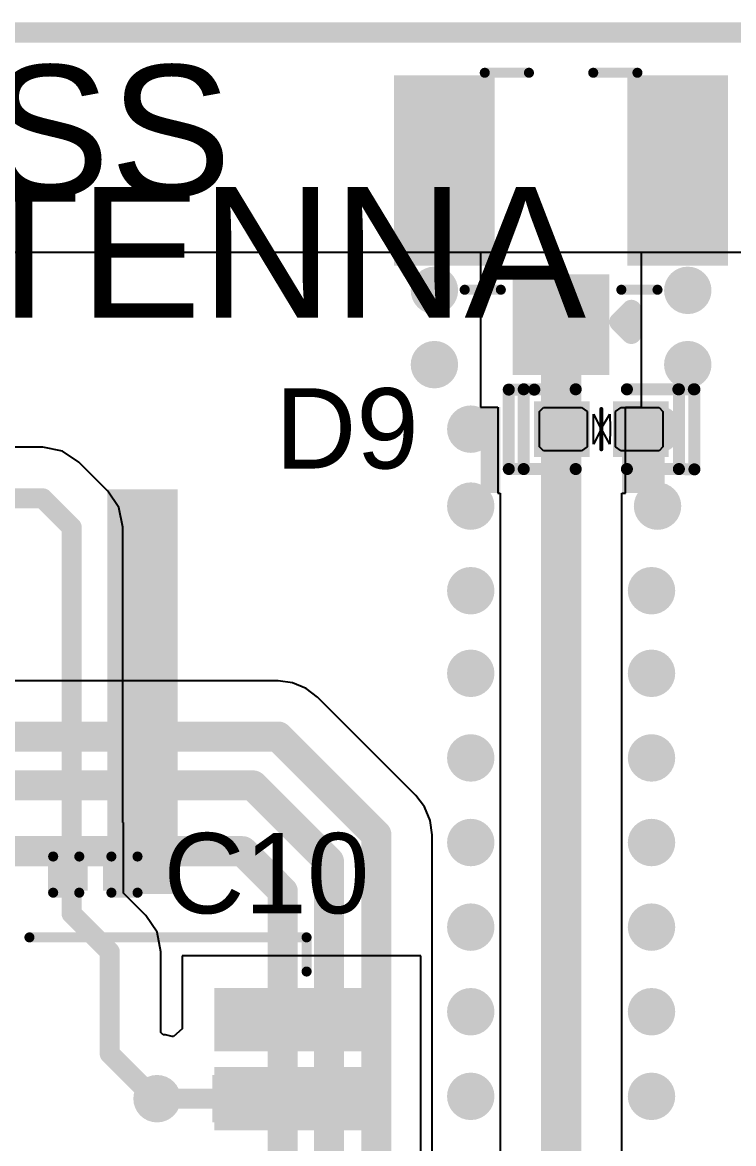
# Model space of a CAD drawing. Header units: millimetres. Extents: x 0 to 214, y 0 to 214.
# Drawn here: x 2.75 to 3.104, y 4.219 to 4.777 of the extents above; entities that cross this region are included whole.
import ezdxf

# ---------------------------------------------------------------- set-up
doc = ezdxf.new("R2010")
doc.units = ezdxf.units.MM
doc.header["$MEASUREMENT"] = 0
for name, color, linetype in [('BottomLayer', 5, 'Continuous'), ('Mechanical2', 216, 'Continuous'), ('TopLayer', 1, 'Continuous'), ('TopOverlay', 2, 'Continuous'), ('TopPaste', 8, 'Continuous'), ('TopSolder', 216, 'Continuous'), ('ViaHoleLayer', 16, 'Continuous')]:
    doc.layers.add(name, color=color, linetype=linetype)
doc.styles.add('Arial', font='', dxfattribs={"height": 0.2})
doc.styles.get('Arial').set_extended_font_data('Arial')

# ---------------------------------------------------------------- blocks, each defined once
blk = doc.blocks.new('TPESD0402G03V_25')
at = {"layer": 'TopLayer'}
for points in [[(-0.031496, 0.011811), (-0.007874, 0.011811), (-0.007874, -0.011811), (-0.031496, -0.011811)], [(0.007874, 0.011811), (0.031496, 0.011811), (0.031496, -0.011811), (0.007874, -0.011811)]]:
    blk.add_hatch(color=1, dxfattribs=at).paths.add_polyline_path(points)
at = {"layer": 'TopSolder'}
for points in [[(-0.033496, 0.013811), (-0.005874, 0.013811), (-0.005874, -0.013811), (-0.033496, -0.013811)], [(0.005874, 0.013811), (0.033496, 0.013811), (0.033496, -0.013811), (0.005874, -0.013811)]]:
    blk.add_hatch(color=216, dxfattribs=at).paths.add_polyline_path(points)
at = {"layer": 'TopOverlay'}
for p, q in [((-0.004329, -0.000391), (-0.004328, 0.007483)), ((-0.004328, 0.007483), (2e-06, -0.000383)), ((2e-06, 3e-06), (0.003942, 0.007483)), ((0.003942, 0.007483), (0.003942, -0.007477)), ((0.003942, -0.007477), (2e-06, 3e-06)), ((-0.004328, -0.007477), (-0.004329, -0.000391)), ((2e-06, -0.000383), (-0.004328, -0.007477))]:
    blk.add_line(p, q, dxfattribs=at)
for points, const_width in [([(-0.046368, 0.020003), (-0.046368, -0.019837)], 0.005984), ([(-0.038627, 0.019849), (-0.046368, 0.020003)], 0.005984), ([(-0.038627, 0.019849), (-0.038627, -0.019837)], 0.006), ([(-0.012737, 0.019849), (-0.038627, 0.019849)], 0.006), ([(-0.038627, 0.019849), (-0.038627, -0.019837)], 0.006), ([(0.03864, 0.019844), (0.012751, 0.019844)], 0.006), ([(0.03864, 0.019844), (0.03864, -0.019843)], 0.006), ([(0.04607, 0.019844), (0.03864, 0.019844)], 0.005984), ([(0.04607, 0.019844), (0.04607, -0.019682)], 0.005984), ([(2e-06, 0.010003), (2e-06, -0.009997)], 0.002008), ([(0.04607, -0.019682), (0.033349, -0.019682)], 0.005984), ([(-0.038368, -0.019837), (-0.046368, -0.019837)], 0.005984), ([(-0.038627, -0.019837), (-0.046055, -0.019837)], 0.005984), ([(-0.012737, -0.019837), (-0.038627, -0.019837)], 0.006), ([(-0.012737, -0.019837), (-0.038627, -0.019837)], 0.006), ([(0.03864, -0.019843), (0.012751, -0.019843)], 0.006)]:
    blk.add_lwpolyline(points, dxfattribs=dict(at, const_width=const_width))
for points, const_width in [([(-0.047864, 0.020003, 1), (-0.044872, 0.020003, 1)], 0.002992), ([(-0.047864, 0.020003, 1), (-0.044872, 0.020003, 1)], 0.002992), ([(-0.040127, 0.019849, 1), (-0.037127, 0.019849, 1)], 0.003), ([(-0.040127, 0.019849, 1), (-0.037127, 0.019849, 1)], 0.003), ([(-0.040127, 0.019849, 1), (-0.037127, 0.019849, 1)], 0.003), ([(-0.040123, 0.019849, 1), (-0.037131, 0.019849, 1)], 0.002992), ([(-0.014237, 0.019849, 1), (-0.011237, 0.019849, 1)], 0.003), ([(0.011251, 0.019844, 1), (0.014251, 0.019844, 1)], 0.003), ([(0.03714, 0.019844, 1), (0.04014, 0.019844, 1)], 0.003), ([(0.03714, 0.019844, 1), (0.04014, 0.019844, 1)], 0.003), ([(0.037144, 0.019844, 1), (0.040136, 0.019844, 1)], 0.002992), ([(0.044574, 0.019844, 1), (0.047566, 0.019844, 1)], 0.002992), ([(0.044574, 0.019844, 1), (0.047566, 0.019844, 1)], 0.002992), ([(-0.0005, 0.010003, 1), (0.000504, 0.010003, 1)], 0.001004), ([(-0.0005, -0.009997, 1), (0.000504, -0.009997, 1)], 0.001004), ([(0.031853, -0.019682, 1), (0.034845, -0.019682, 1)], 0.002992), ([(0.044574, -0.019682, 1), (0.047566, -0.019682, 1)], 0.002992), ([(0.044574, -0.019682, 1), (0.047566, -0.019682, 1)], 0.002992), ([(-0.047864, -0.019837, 1), (-0.044872, -0.019837, 1)], 0.002992), ([(-0.047864, -0.019837, 1), (-0.044872, -0.019837, 1)], 0.002992), ([(-0.047551, -0.019837, 1), (-0.044559, -0.019837, 1)], 0.002992), ([(-0.040127, -0.019837, 1), (-0.037127, -0.019837, 1)], 0.003), ([(-0.040127, -0.019837, 1), (-0.037127, -0.019837, 1)], 0.003), ([(-0.040127, -0.019837, 1), (-0.037127, -0.019837, 1)], 0.003), ([(-0.040127, -0.019837, 1), (-0.037127, -0.019837, 1)], 0.003), ([(-0.040123, -0.019837, 1), (-0.037131, -0.019837, 1)], 0.002992), ([(-0.039864, -0.019837, 1), (-0.036872, -0.019837, 1)], 0.002992), ([(-0.014237, -0.019837, 1), (-0.011237, -0.019837, 1)], 0.003), ([(-0.014237, -0.019837, 1), (-0.011237, -0.019837, 1)], 0.003), ([(0.011251, -0.019843, 1), (0.014251, -0.019843, 1)], 0.003), ([(0.03714, -0.019843, 1), (0.04014, -0.019843, 1)], 0.003), ([(0.03714, -0.019843, 1), (0.04014, -0.019843, 1)], 0.003)]:
    blk.add_lwpolyline(points, format="xyb", close=True, dxfattribs=dict(at, const_width=const_width))
at = {"layer": 'TopPaste'}
for p, q in [((-0.030707, 0.008846), (-0.028738, 0.010817)), ((-0.030707, -0.008868), (-0.030707, 0.008846)), ((-0.028738, 0.010817), (-0.00984, 0.010817)), ((-0.00984, 0.010817), (-0.007085, 0.008846)), ((-0.007085, 0.008846), (-0.007085, -0.008868)), ((0.007089, 0.008846), (0.009845, 0.010817)), ((0.007089, -0.008868), (0.007089, 0.008846)), ((0.009845, 0.010817), (0.028742, 0.010817)), ((0.028742, 0.010817), (0.030711, 0.008846)), ((0.030711, 0.008846), (0.030711, -0.008868)), ((-0.028738, -0.010839), (-0.030707, -0.008868)), ((-0.00984, -0.010839), (-0.028738, -0.010839)), ((-0.007085, -0.008868), (-0.00984, -0.010839)), ((0.009845, -0.010839), (0.007089, -0.008868)), ((0.028742, -0.010839), (0.009845, -0.010839)), ((0.030711, -0.008868), (0.028742, -0.010839))]:
    blk.add_line(p, q, dxfattribs=at)
blk = doc.blocks.new('CAP_0201_27')
at = {"layer": 'TopLayer'}
for points in [[(-0.0177165, 0.0059055), (-0.0059055, 0.0059055), (-0.0059055, -0.0059055), (-0.0177165, -0.0059055)], [(0.0059055, 0.0059055), (0.0177165, 0.0059055), (0.0177165, -0.0059055), (0.0059055, -0.0059055)]]:
    blk.add_hatch(color=1, dxfattribs=at).paths.add_polyline_path(points)
at = {"layer": 'TopPaste'}
for points in [[(-0.0177165, 0.0059055), (-0.0059055, 0.0059055), (-0.0059055, -0.0059055), (-0.0177165, -0.0059055)], [(0.0059055, 0.0059055), (0.0177165, 0.0059055), (0.0177165, -0.0059055), (0.0059055, -0.0059055)]]:
    blk.add_hatch(color=8, dxfattribs=at).paths.add_polyline_path(points)
at = {"layer": 'TopSolder'}
for points in [[(-0.0198819, 0.0080709), (-0.0037401, 0.0080709), (-0.0037401, -0.0080709), (-0.0198819, -0.0080709)], [(0.0037401, 0.0080709), (0.0198819, 0.0080709), (0.0198819, -0.0080709), (0.0037401, -0.0080709)]]:
    blk.add_hatch(color=216, dxfattribs=at).paths.add_polyline_path(points)
at = {"layer": 'TopOverlay', "const_width": 0.005}
for points in [[(-0.021, 0.009), (-0.008, 0.009)], [(-0.021, -0.009), (-0.021, 0.009)], [(0.008, 0.009), (0.021, 0.009)], [(0.021, -0.009), (0.021, 0.009)], [(-0.021, -0.009), (-0.008, -0.009)], [(0.008, -0.009), (0.021, -0.009)]]:
    blk.add_lwpolyline(points, dxfattribs=at)
at = {"layer": 'TopOverlay', "const_width": 0.0025}
for points in [[(-0.02225, 0.009, 1), (-0.01975, 0.009, 1)], [(-0.02225, 0.009, 1), (-0.01975, 0.009, 1)], [(-0.00925, 0.009, 1), (-0.00675, 0.009, 1)], [(0.00675, 0.009, 1), (0.00925, 0.009, 1)], [(0.01975, 0.009, 1), (0.02225, 0.009, 1)], [(0.01975, 0.009, 1), (0.02225, 0.009, 1)], [(-0.02225, -0.009, 1), (-0.01975, -0.009, 1)], [(-0.02225, -0.009, 1), (-0.01975, -0.009, 1)], [(-0.00925, -0.009, 1), (-0.00675, -0.009, 1)], [(0.00675, -0.009, 1), (0.00925, -0.009, 1)], [(0.01975, -0.009, 1), (0.02225, -0.009, 1)], [(0.01975, -0.009, 1), (0.02225, -0.009, 1)]]:
    blk.add_lwpolyline(points, format="xyb", close=True, dxfattribs=at)
blk = doc.blocks.new('A7672E__FASE__32')
at = {"layer": 'TopLayer'}
for points in [[(-0.4212598, 0.4330709), (-0.4448818, 0.4330709), (-0.4448818, 0.5118111), (-0.4212598, 0.5118111)], [(-0.3818897, 0.4330709), (-0.4055117, 0.4330709), (-0.4055117, 0.5118111), (-0.3818897, 0.5118111)]]:
    blk.add_hatch(color=1, dxfattribs=at).paths.add_polyline_path(points)
at = {"layer": 'TopPaste'}
for points in [[(-0.4212598, 0.4330709), (-0.4448818, 0.4330709), (-0.4448818, 0.5118111), (-0.4212598, 0.5118111)], [(-0.3818897, 0.4330709), (-0.4055117, 0.4330709), (-0.4055117, 0.5118111), (-0.3818897, 0.5118111)]]:
    blk.add_hatch(color=8, dxfattribs=at).paths.add_polyline_path(points)
at = {"layer": 'TopSolder'}
for points in [[(-0.4172598, 0.4290709), (-0.4488818, 0.4290709), (-0.4488818, 0.5158111), (-0.4172598, 0.5158111)], [(-0.3778897, 0.4290709), (-0.4095117, 0.4290709), (-0.4095117, 0.5158111), (-0.3778897, 0.5158111)]]:
    blk.add_hatch(color=216, dxfattribs=at).paths.add_polyline_path(points)
at = {"layer": 'TopOverlay', "const_width": 0.005}
for points in [[(-0.457, 0.475), (-0.474, 0.475)], [(-0.474, 0.337), (-0.474, 0.475)]]:
    blk.add_lwpolyline(points, dxfattribs=at)
at = {"layer": 'TopOverlay', "const_width": 0.0025}
for points in [[(-0.47525, 0.475, 1), (-0.47275, 0.475, 1)], [(-0.47525, 0.475, 1), (-0.47275, 0.475, 1)], [(-0.45825, 0.475, 1), (-0.45575, 0.475, 1)], [(-0.47525, 0.337, 1), (-0.47275, 0.337, 1)]]:
    blk.add_lwpolyline(points, format="xyb", close=True, dxfattribs=at)
blk = doc.blocks.new('U_FL_R_SMT_1_80___163')
at = {"layer": 'TopLayer'}
for points in [[(-0.0791338, 0.0816615), (-0.0370078, 0.0816615), (-0.0370078, -0.0049527), (-0.0791338, -0.0049527)], [(0.0370079, 0.0816615), (0.0791339, 0.0816615), (0.0791339, -0.0049527), (0.0370079, -0.0049527)], [(-0.02007865, -0.0172913), (0.02007885, -0.0172913), (0.02007885, -0.0594173), (-0.02007865, -0.0594173)]]:
    blk.add_hatch(color=1, dxfattribs=at).paths.add_polyline_path(points)
at = {"layer": 'TopPaste'}
for points in [[(-0.0791338, 0.0816615), (-0.0370078, 0.0816615), (-0.0370078, -0.0049527), (-0.0791338, -0.0049527)], [(0.0370079, 0.0816615), (0.0791339, 0.0816615), (0.0791339, -0.0049527), (0.0370079, -0.0049527)], [(-0.02007865, -0.0172913), (0.02007885, -0.0172913), (0.02007885, -0.0594173), (-0.02007865, -0.0594173)]]:
    blk.add_hatch(color=8, dxfattribs=at).paths.add_polyline_path(points)
at = {"layer": 'TopSolder'}
for points in [[(-0.0831338, 0.0856615), (-0.0330078, 0.0856615), (-0.0330078, -0.0089527), (-0.0831338, -0.0089527)], [(0.0330079, 0.0856615), (0.0831339, 0.0856615), (0.0831339, -0.0089527), (0.0330079, -0.0089527)], [(-0.02407865, -0.0132913), (0.02407885, -0.0132913), (0.02407885, -0.0634173), (-0.02407865, -0.0634173)]]:
    blk.add_hatch(color=216, dxfattribs=at).paths.add_polyline_path(points)
at = {"layer": 'TopOverlay'}
for points, const_width in [([(-0.038, 0.087), (-0.016, 0.087)], 0.005), ([(0.0160001, 0.087), (0.0380001, 0.087)], 0.005), ([(-0.048, -0.021), (-0.03, -0.021)], 0.005), ([(0.0300002, -0.021), (0.0480002, -0.021)], 0.005), ([(0.0290002, -0.037), (0.0350002, -0.031)], 0.01), ([(0.0350002, -0.043), (0.0350002, -0.031)], 0.01), ([(0.0290002, -0.037), (0.0350002, -0.043)], 0.01)]:
    blk.add_lwpolyline(points, dxfattribs=dict(at, const_width=const_width))
for points, const_width in [([(-0.03925, 0.087, 1), (-0.03675, 0.087, 1)], 0.0025), ([(-0.01725, 0.087, 1), (-0.01475, 0.087, 1)], 0.0025), ([(0.0147501, 0.087, 1), (0.0172501, 0.087, 1)], 0.0025), ([(0.0367501, 0.087, 1), (0.0392501, 0.087, 1)], 0.0025), ([(-0.04925, -0.021, 1), (-0.04675, -0.021, 1)], 0.0025), ([(-0.03125, -0.021, 1), (-0.02875, -0.021, 1)], 0.0025), ([(0.0287502, -0.021, 1), (0.0312502, -0.021, 1)], 0.0025), ([(0.0467502, -0.021, 1), (0.0492502, -0.021, 1)], 0.0025), ([(0.0325002, -0.031, 1), (0.0375002, -0.031, 1)], 0.005), ([(0.0325002, -0.031, 1), (0.0375002, -0.031, 1)], 0.005), ([(0.0265002, -0.037, 1), (0.0315002, -0.037, 1)], 0.005), ([(0.0265002, -0.037, 1), (0.0315002, -0.037, 1)], 0.005), ([(0.0325002, -0.043, 1), (0.0375002, -0.043, 1)], 0.005), ([(0.0325002, -0.043, 1), (0.0375002, -0.043, 1)], 0.005)]:
    blk.add_lwpolyline(points, format="xyb", close=True, dxfattribs=dict(at, const_width=const_width))

msp = doc.modelspace()

# ---------------------------------------------------------------- hatches: boundary and pattern name
at = {"layer": 'BottomLayer'}
h = msp.add_hatch(color=5, dxfattribs=at)
edge = h.paths.add_edge_path()
edge.add_arc((2.9549076, 4.6440922), 0.011811, 0, 360)
h = msp.add_hatch(color=5, dxfattribs=at)
edge = h.paths.add_edge_path()
edge.add_arc((3.0810494, 4.6440922), 0.011811, 0, 360)
h = msp.add_hatch(color=5, dxfattribs=at)
edge = h.paths.add_edge_path()
edge.add_arc((2.9549076, 4.6071132), 0.011811, 0, 360)
h = msp.add_hatch(color=5, dxfattribs=at)
edge = h.paths.add_edge_path()
edge.add_arc((3.0810494, 4.6071132), 0.011811, 0, 360)
h = msp.add_hatch(color=5, dxfattribs=at)
edge = h.paths.add_edge_path()
edge.add_arc((2.973, 4.575), 0.011811, 0, 360)
h = msp.add_hatch(color=5, dxfattribs=at)
edge = h.paths.add_edge_path()
edge.add_arc((3.066, 4.575), 0.011811, 0, 360)
h = msp.add_hatch(color=5, dxfattribs=at)
edge = h.paths.add_edge_path()
edge.add_arc((2.973, 4.536698), 0.011811, 0, 360)
h = msp.add_hatch(color=5, dxfattribs=at)
edge = h.paths.add_edge_path()
edge.add_arc((3.066, 4.536698), 0.011811, 0, 360)
h = msp.add_hatch(color=5, dxfattribs=at)
edge = h.paths.add_edge_path()
edge.add_arc((2.973, 4.4945848), 0.011811, 0, 360)
h = msp.add_hatch(color=5, dxfattribs=at)
edge = h.paths.add_edge_path()
edge.add_arc((3.063, 4.4945848), 0.011811, 0, 360)
h = msp.add_hatch(color=5, dxfattribs=at)
edge = h.paths.add_edge_path()
edge.add_arc((2.973, 4.4534716), 0.011811, 0, 360)
h = msp.add_hatch(color=5, dxfattribs=at)
edge = h.paths.add_edge_path()
edge.add_arc((3.063, 4.4534716), 0.011811, 0, 360)
h = msp.add_hatch(color=5, dxfattribs=at)
edge = h.paths.add_edge_path()
edge.add_arc((2.973, 4.4113584), 0.011811, 0, 360)
h = msp.add_hatch(color=5, dxfattribs=at)
edge = h.paths.add_edge_path()
edge.add_arc((3.063, 4.4113584), 0.011811, 0, 360)
h = msp.add_hatch(color=5, dxfattribs=at)
edge = h.paths.add_edge_path()
edge.add_arc((2.973, 4.3692452), 0.011811, 0, 360)
h = msp.add_hatch(color=5, dxfattribs=at)
edge = h.paths.add_edge_path()
edge.add_arc((3.063, 4.3692452), 0.011811, 0, 360)
h = msp.add_hatch(color=5, dxfattribs=at)
edge = h.paths.add_edge_path()
edge.add_arc((2.973, 4.327132), 0.011811, 0, 360)
h = msp.add_hatch(color=5, dxfattribs=at)
edge = h.paths.add_edge_path()
edge.add_arc((3.063, 4.327132), 0.011811, 0, 360)
h = msp.add_hatch(color=5, dxfattribs=at)
edge = h.paths.add_edge_path()
edge.add_arc((2.973, 4.2850188), 0.011811, 0, 360)
h = msp.add_hatch(color=5, dxfattribs=at)
edge = h.paths.add_edge_path()
edge.add_arc((3.063, 4.2850188), 0.011811, 0, 360)
h = msp.add_hatch(color=5, dxfattribs=at)
edge = h.paths.add_edge_path()
edge.add_arc((2.8168109, 4.2417352), 0.011811, 0, 360)
h = msp.add_hatch(color=5, dxfattribs=at)
edge = h.paths.add_edge_path()
edge.add_arc((2.973, 4.2429056), 0.011811, 0, 360)
h = msp.add_hatch(color=5, dxfattribs=at)
edge = h.paths.add_edge_path()
edge.add_arc((3.063, 4.2429056), 0.011811, 0, 360)
at = {"layer": 'TopLayer'}
h = msp.add_hatch(color=1, dxfattribs=at)
edge = h.paths.add_edge_path()
edge.add_arc((2.9549076, 4.6440922), 0.011811, 0, 360)
h = msp.add_hatch(color=1, dxfattribs=at)
edge = h.paths.add_edge_path()
edge.add_arc((3.0810494, 4.6440922), 0.011811, 0, 360)
h = msp.add_hatch(color=1, dxfattribs=at)
edge = h.paths.add_edge_path()
edge.add_arc((2.9549076, 4.6071132), 0.011811, 0, 360)
h = msp.add_hatch(color=1, dxfattribs=at)
edge = h.paths.add_edge_path()
edge.add_arc((3.0810494, 4.6071132), 0.011811, 0, 360)
h = msp.add_hatch(color=1, dxfattribs=at)
edge = h.paths.add_edge_path()
edge.add_arc((2.973, 4.575), 0.011811, 0, 360)
for points in [[(2.9778998, 4.543189), (2.9877196, 4.543189), (2.9877196, 4.585979), (2.9778998, 4.585979)], [(3.0482374, 4.543189), (3.069496, 4.543189), (3.069496, 4.575), (3.0482374, 4.575)], [(2.7919832, 4.3436642), (2.827, 4.3436642), (2.827, 4.545), (2.7919832, 4.545)], [(2.8442612, 4.2535463), (2.8442612, 4.2299243), (2.8887022, 4.2299243), (2.8887022, 4.2535463)]]:
    msp.add_hatch(color=1, dxfattribs=at).paths.add_polyline_path(points)
h = msp.add_hatch(color=1, dxfattribs=at)
edge = h.paths.add_edge_path()
edge.add_arc((3.066, 4.575), 0.011811, 0, 360)
h = msp.add_hatch(color=1, dxfattribs=at)
edge = h.paths.add_edge_path()
edge.add_arc((2.973, 4.536698), 0.011811, 0, 360)
h = msp.add_hatch(color=1, dxfattribs=at)
edge = h.paths.add_edge_path()
edge.add_arc((3.066, 4.536698), 0.011811, 0, 360)
h = msp.add_hatch(color=1, dxfattribs=at)
edge = h.paths.add_edge_path()
edge.add_arc((2.973, 4.4945848), 0.011811, 0, 360)
h = msp.add_hatch(color=1, dxfattribs=at)
edge = h.paths.add_edge_path()
edge.add_arc((3.063, 4.4945848), 0.011811, 0, 360)
h = msp.add_hatch(color=1, dxfattribs=at)
edge = h.paths.add_edge_path()
edge.add_arc((2.973, 4.4534716), 0.011811, 0, 360)
h = msp.add_hatch(color=1, dxfattribs=at)
edge = h.paths.add_edge_path()
edge.add_arc((3.063, 4.4534716), 0.011811, 0, 360)
h = msp.add_hatch(color=1, dxfattribs=at)
edge = h.paths.add_edge_path()
edge.add_arc((2.973, 4.4113584), 0.011811, 0, 360)
h = msp.add_hatch(color=1, dxfattribs=at)
edge = h.paths.add_edge_path()
edge.add_arc((3.063, 4.4113584), 0.011811, 0, 360)
h = msp.add_hatch(color=1, dxfattribs=at)
edge = h.paths.add_edge_path()
edge.add_arc((2.973, 4.3692452), 0.011811, 0, 360)
h = msp.add_hatch(color=1, dxfattribs=at)
edge = h.paths.add_edge_path()
edge.add_arc((3.063, 4.3692452), 0.011811, 0, 360)
h = msp.add_hatch(color=1, dxfattribs=at)
edge = h.paths.add_edge_path()
edge.add_arc((2.973, 4.327132), 0.011811, 0, 360)
h = msp.add_hatch(color=1, dxfattribs=at)
edge = h.paths.add_edge_path()
edge.add_arc((3.063, 4.327132), 0.011811, 0, 360)
h = msp.add_hatch(color=1, dxfattribs=at)
edge = h.paths.add_edge_path()
edge.add_arc((2.973, 4.2850188), 0.011811, 0, 360)
h = msp.add_hatch(color=1, dxfattribs=at)
edge = h.paths.add_edge_path()
edge.add_arc((3.063, 4.2850188), 0.011811, 0, 360)
h = msp.add_hatch(color=1, dxfattribs=at)
edge = h.paths.add_edge_path()
edge.add_arc((2.8168109, 4.2417352), 0.011811, 0, 360)
h = msp.add_hatch(color=1, dxfattribs=at)
edge = h.paths.add_edge_path()
edge.add_arc((2.973, 4.2429056), 0.011811, 0, 360)
h = msp.add_hatch(color=1, dxfattribs=at)
edge = h.paths.add_edge_path()
edge.add_arc((3.063, 4.2429056), 0.011811, 0, 360)
at = {"layer": 'ViaHoleLayer'}
h = msp.add_hatch(color=16, dxfattribs=at)
edge = h.paths.add_edge_path()
edge.add_arc((2.9549076, 4.6440922), 0.0059055, 0, 360)
h = msp.add_hatch(color=16, dxfattribs=at)
edge = h.paths.add_edge_path()
edge.add_arc((3.0810494, 4.6440922), 0.0059055, 0, 360)
h = msp.add_hatch(color=16, dxfattribs=at)
edge = h.paths.add_edge_path()
edge.add_arc((2.9549076, 4.6071132), 0.0059055, 0, 360)
h = msp.add_hatch(color=16, dxfattribs=at)
edge = h.paths.add_edge_path()
edge.add_arc((3.0810494, 4.6071132), 0.0059055, 0, 360)
h = msp.add_hatch(color=16, dxfattribs=at)
edge = h.paths.add_edge_path()
edge.add_arc((2.973, 4.575), 0.0059055, 0, 360)
h = msp.add_hatch(color=16, dxfattribs=at)
edge = h.paths.add_edge_path()
edge.add_arc((3.066, 4.575), 0.0059055, 0, 360)
h = msp.add_hatch(color=16, dxfattribs=at)
edge = h.paths.add_edge_path()
edge.add_arc((2.973, 4.536698), 0.0059055, 0, 360)
h = msp.add_hatch(color=16, dxfattribs=at)
edge = h.paths.add_edge_path()
edge.add_arc((3.066, 4.536698), 0.0059055, 0, 360)
h = msp.add_hatch(color=16, dxfattribs=at)
edge = h.paths.add_edge_path()
edge.add_arc((2.973, 4.4945848), 0.0059055, 0, 360)
h = msp.add_hatch(color=16, dxfattribs=at)
edge = h.paths.add_edge_path()
edge.add_arc((3.063, 4.4945848), 0.0059055, 0, 360)
h = msp.add_hatch(color=16, dxfattribs=at)
edge = h.paths.add_edge_path()
edge.add_arc((2.973, 4.4534716), 0.0059055, 0, 360)
h = msp.add_hatch(color=16, dxfattribs=at)
edge = h.paths.add_edge_path()
edge.add_arc((3.063, 4.4534716), 0.0059055, 0, 360)
h = msp.add_hatch(color=16, dxfattribs=at)
edge = h.paths.add_edge_path()
edge.add_arc((2.973, 4.4113584), 0.0059055, 0, 360)
h = msp.add_hatch(color=16, dxfattribs=at)
edge = h.paths.add_edge_path()
edge.add_arc((3.063, 4.4113584), 0.0059055, 0, 360)
h = msp.add_hatch(color=16, dxfattribs=at)
edge = h.paths.add_edge_path()
edge.add_arc((2.973, 4.3692452), 0.0059055, 0, 360)
h = msp.add_hatch(color=16, dxfattribs=at)
edge = h.paths.add_edge_path()
edge.add_arc((3.063, 4.3692452), 0.0059055, 0, 360)
h = msp.add_hatch(color=16, dxfattribs=at)
edge = h.paths.add_edge_path()
edge.add_arc((2.973, 4.327132), 0.0059055, 0, 360)
h = msp.add_hatch(color=16, dxfattribs=at)
edge = h.paths.add_edge_path()
edge.add_arc((3.063, 4.327132), 0.0059055, 0, 360)
h = msp.add_hatch(color=16, dxfattribs=at)
edge = h.paths.add_edge_path()
edge.add_arc((2.973, 4.2850188), 0.0059055, 0, 360)
h = msp.add_hatch(color=16, dxfattribs=at)
edge = h.paths.add_edge_path()
edge.add_arc((3.063, 4.2850188), 0.0059055, 0, 360)
h = msp.add_hatch(color=16, dxfattribs=at)
edge = h.paths.add_edge_path()
edge.add_arc((2.8168109, 4.2417352), 0.0059055, 0, 360)
h = msp.add_hatch(color=16, dxfattribs=at)
edge = h.paths.add_edge_path()
edge.add_arc((2.973, 4.2429056), 0.0059055, 0, 360)
h = msp.add_hatch(color=16, dxfattribs=at)
edge = h.paths.add_edge_path()
edge.add_arc((3.063, 4.2429056), 0.0059055, 0, 360)

# ---------------------------------------------------------------- linework, layer by layer
at = {"layer": 'BottomLayer'}
for p, q in [((1.9762595, 4.6631298), (3.4628211, 4.6631298)), ((2.8771174, 4.4497099), (2.6843698, 4.4497099)), ((2.8842963, 4.4487648), (2.8771174, 4.4497099)), ((2.8909861, 4.4459938), (2.8842963, 4.4487648)), ((2.8967306, 4.4415858), (2.8909861, 4.4459938)), ((2.9456105, 4.3927059), (2.8967306, 4.4415858)), ((2.9500185, 4.3869614), (2.9456105, 4.3927059)), ((2.9527895, 4.3802716), (2.9500185, 4.3869614)), ((2.9537346, 4.3730927), (2.9527895, 4.3802716)), ((2.9537346, 3.8592338), (2.9537346, 4.3730927))]:
    msp.add_line(p, q, dxfattribs=at)
at = {"layer": 'BottomLayer', "const_width": 0.015}
for points in [[(2.6843698, 4.4219726), (2.8771174, 4.4219726)], [(2.8771174, 4.4219726), (2.9259973, 4.3730927)], [(2.6950025, 4.3976654), (2.8645286, 4.3976654)], [(2.8645286, 4.3976654), (2.9023981, 4.3597959)], [(2.9259973, 3.8477447), (2.9259973, 4.3730927)], [(2.7326403, 4.3649164), (2.8593968, 4.3649164)], [(2.8593968, 4.3649164), (2.8793765, 4.3449367)], [(2.9023981, 3.8344267), (2.9023981, 4.3597959)], [(2.8793765, 3.436939), (2.8793765, 4.3449367)]]:
    msp.add_lwpolyline(points, dxfattribs=at)
at = {"layer": 'BottomLayer', "const_width": 0.0075}
for points in [[(2.8733674, 4.4219726, 1), (2.8808674, 4.4219726, 1)], [(2.8733674, 4.4219726, 1), (2.8808674, 4.4219726, 1)], [(2.8607786, 4.3976654, 1), (2.8682786, 4.3976654, 1)], [(2.8607786, 4.3976654, 1), (2.8682786, 4.3976654, 1)], [(2.9222473, 4.3730927, 1), (2.9297473, 4.3730927, 1)], [(2.9222473, 4.3730927, 1), (2.9297473, 4.3730927, 1)], [(2.8556468, 4.3649164, 1), (2.8631468, 4.3649164, 1)], [(2.8556468, 4.3649164, 1), (2.8631468, 4.3649164, 1)], [(2.8986481, 4.3597959, 1), (2.9061481, 4.3597959, 1)], [(2.8986481, 4.3597959, 1), (2.9061481, 4.3597959, 1)], [(2.8756265, 4.3449367, 1), (2.8831265, 4.3449367, 1)], [(2.8756265, 4.3449367, 1), (2.8831265, 4.3449367, 1)]]:
    msp.add_lwpolyline(points, format="xyb", close=True, dxfattribs=at)
at = {"layer": 'Mechanical2', "const_width": 0.01}
msp.add_lwpolyline([(-0.1093291, 4.7724586), (7.961537, 4.7724586)], dxfattribs=at)
at = {"layer": 'TopLayer'}
for p, q in [((2.548595, 4.6631298), (2.9778998, 4.6631298)), ((2.9778998, 4.6631298), (2.9778998, 4.585979)), ((3.0580572, 4.585979), (3.0580572, 4.6631298)), ((3.0580572, 4.6631298), (3.4628211, 4.6631298)), ((2.9778998, 4.585979), (2.986504, 4.585979)), ((2.986504, 4.585979), (2.986504, 4.543189)), ((3.050126, 4.543189), (3.050126, 4.585979)), ((3.050126, 4.585979), (3.0580572, 4.585979)), ((2.7599162, 4.5660307), (2.6464905, 4.5660307)), ((2.7696707, 4.5640904), (2.7599162, 4.5660307)), ((2.7779402, 4.5585649), (2.7696707, 4.5640904)), ((2.7922907, 4.5442144), (2.7779402, 4.5585649)), ((2.7978162, 4.5359449), (2.7922907, 4.5442144)), ((2.986504, 4.543189), (2.9877196, 4.543189)), ((2.9877196, 4.543189), (2.9877196, 3.8785052)), ((3.0482374, 3.8781453), (3.0482374, 4.543189)), ((3.0482374, 4.543189), (3.050126, 4.543189)), ((2.7997565, 4.5261904), (2.7978162, 4.5359449)), ((2.7997565, 4.3791901), (2.7997565, 4.5261904)), ((2.8001722, 4.3791901), (2.7997565, 4.3791901)), ((2.8001722, 4.3439881), (2.8001722, 4.3791901)), ((2.8112854, 4.3328749), (2.8001722, 4.3439881)), ((2.8168109, 4.3246054), (2.8112854, 4.3328749)), ((2.8187512, 4.3148509), (2.8168109, 4.3246054)), ((2.8187512, 4.2746373), (2.8187512, 4.3148509)), ((2.9480724, 4.3129163), (2.8293322, 4.3129163)), ((2.8293322, 4.3129163), (2.8293322, 4.2764897)), ((2.9480724, 4.2492943), (2.9480724, 4.3129163)), ((2.8293322, 4.2764897), (2.8250205, 4.272776)), ((2.8198423, 4.2735462), (2.8187512, 4.2746373)), ((2.8209989, 4.2735462), (2.8198423, 4.2735462)), ((2.8243322, 4.272653), (2.8209989, 4.2735462)), ((2.8250205, 4.272776), (2.8243322, 4.272653)), ((2.9480724, 4.2099242), (2.9480724, 4.2492943))]:
    msp.add_line(p, q, dxfattribs=at)
for points, const_width in [([(3.0179785, 3.8781453), (3.0179785, 4.627042)], 0.02), ([(2.609, 4.5405409), (2.7599162, 4.5405409)], 0.01), ([(2.7599162, 4.5405409), (2.7742667, 4.5261904)], 0.01), ([(2.7742667, 4.3532846), (2.7742667, 4.5261904)], 0.01), ([(2.7742667, 4.3338456), (2.7742667, 4.3532846)], 0.01), ([(2.7742667, 4.3338456), (2.7932614, 4.3148509)], 0.01), ([(2.7932614, 4.2640791), (2.7932614, 4.3148509)], 0.01), ([(2.7932614, 4.2640791), (2.8156053, 4.2417352)], 0.01), ([(2.8156053, 4.2417352), (2.8664816, 4.2417352)], 0.01), ([(2.8664816, 4.2417352), (2.8664817, 4.2417353)], 0.01)]:
    msp.add_lwpolyline(points, dxfattribs=dict(at, const_width=const_width))
for points, const_width in [([(3.0129785, 4.627042, 1), (3.0229785, 4.627042, 1)], 0.01), ([(2.7574162, 4.5405409, 1), (2.7624162, 4.5405409, 1)], 0.005), ([(2.7574162, 4.5405409, 1), (2.7624162, 4.5405409, 1)], 0.005), ([(2.7717667, 4.5261904, 1), (2.7767667, 4.5261904, 1)], 0.005), ([(2.7717667, 4.5261904, 1), (2.7767667, 4.5261904, 1)], 0.005), ([(2.7717667, 4.3532846, 1), (2.7767667, 4.3532846, 1)], 0.005), ([(2.7717667, 4.3532846, 1), (2.7767667, 4.3532846, 1)], 0.005), ([(2.7717667, 4.3338456, 1), (2.7767667, 4.3338456, 1)], 0.005), ([(2.7717667, 4.3338456, 1), (2.7767667, 4.3338456, 1)], 0.005), ([(2.7907614, 4.3148509, 1), (2.7957614, 4.3148509, 1)], 0.005), ([(2.7907614, 4.3148509, 1), (2.7957614, 4.3148509, 1)], 0.005), ([(2.7907614, 4.2640791, 1), (2.7957614, 4.2640791, 1)], 0.005), ([(2.7907614, 4.2640791, 1), (2.7957614, 4.2640791, 1)], 0.005), ([(2.8131053, 4.2417352, 1), (2.8181053, 4.2417352, 1)], 0.005), ([(2.8131053, 4.2417352, 1), (2.8181053, 4.2417352, 1)], 0.005), ([(2.8639816, 4.2417352, 1), (2.8689816, 4.2417352, 1)], 0.005), ([(2.8639816, 4.2417352, 1), (2.8689816, 4.2417352, 1)], 0.005), ([(2.8639817, 4.2417353, 1), (2.8689817, 4.2417353, 1)], 0.005)]:
    msp.add_lwpolyline(points, format="xyb", close=True, dxfattribs=dict(at, const_width=const_width))

# ---------------------------------------------------------------- block references
for name, p in [('U_FL_R_SMT_1_80___163', (3.0179784, 4.6653963)), ('CAP_0201_27', (2.7860777, 4.3532846))]:
    msp.add_blockref(name, p)
for name, p, rotation in [('TPESD0402G03V_25', (3.038, 4.575), 180), ('A7672E__FASE__32', (2.4162613, 3.8480345), 270)]:
    msp.add_blockref(name, p, dxfattribs=dict(rotation=rotation))

# ---------------------------------------------------------------- texts
at = {"layer": 'TopOverlay', "style": 'Arial'}
for s, p in [('GNSS', (2.5965807, 4.6912199)), ('ANTENNA', (2.5965807, 4.6304745))]:
    msp.add_text(s, height=0.065, rotation=360, dxfattribs=at).set_placement(p)
for s, p in [('D9', (2.8756775, 4.5553975)), ('C10', (2.8200162, 4.3340065))]:
    msp.add_text(s, height=0.04, dxfattribs=at).set_placement(p)

doc.saveas('drawing.dxf')
